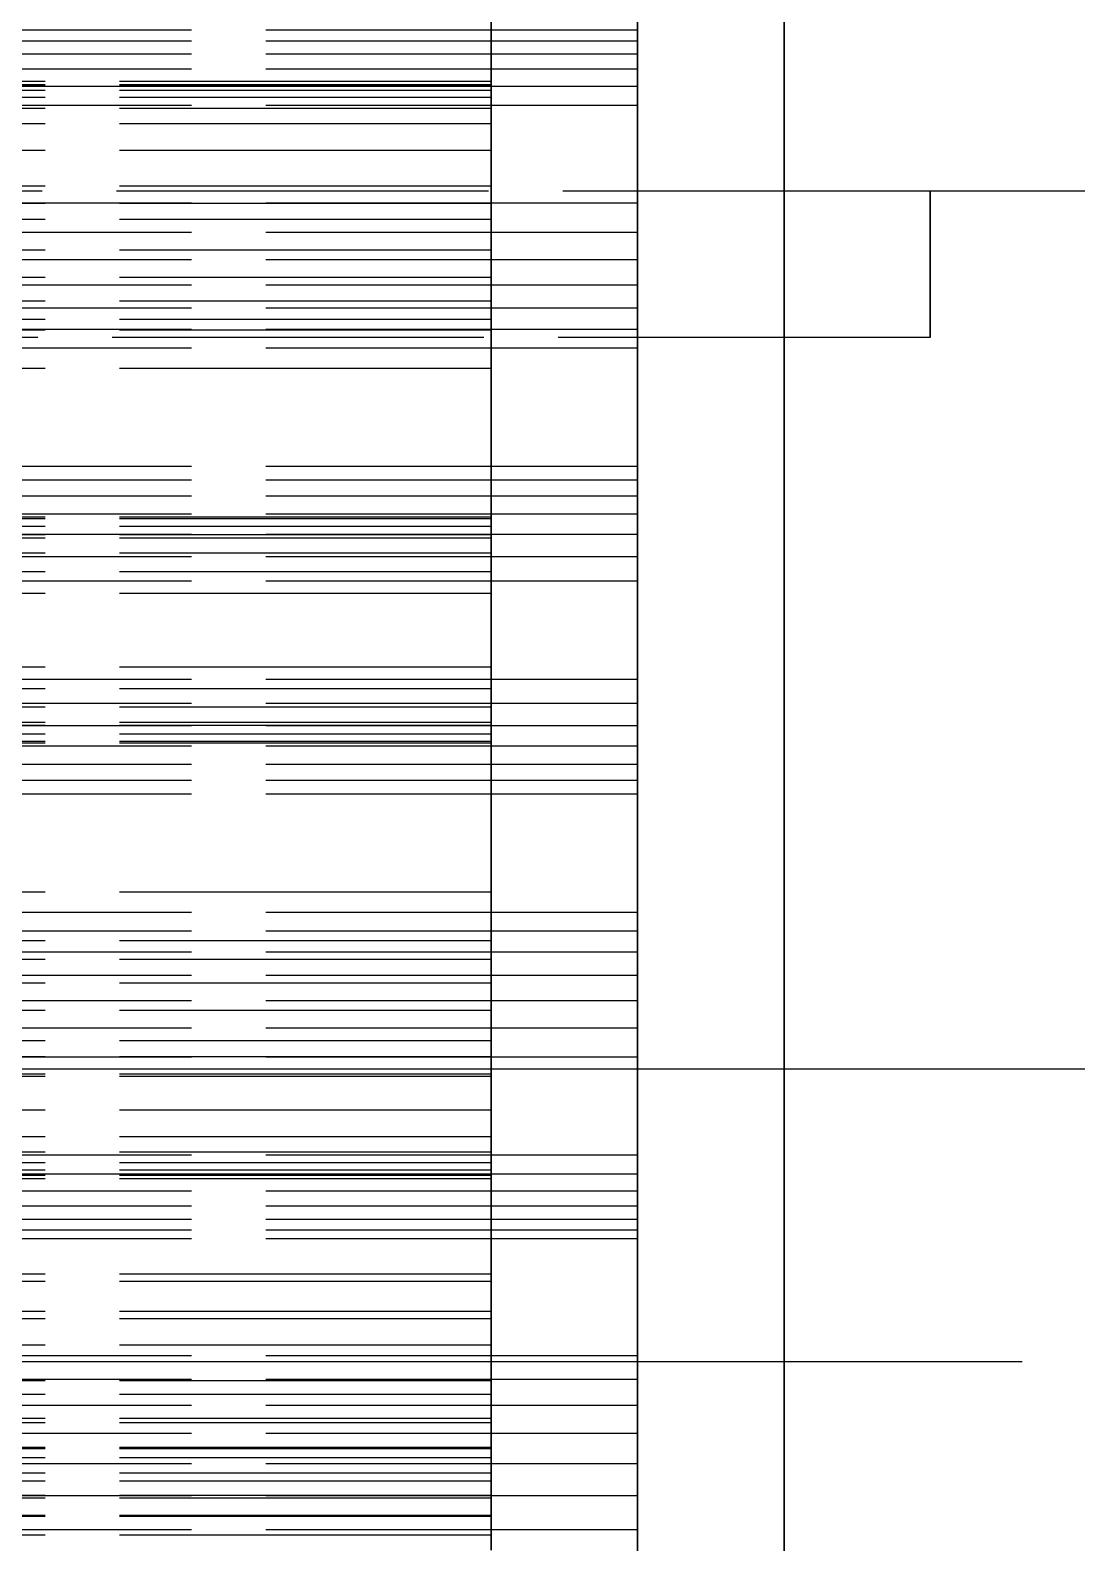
# Model space of a CAD drawing. Header units: millimetres. Extents: x -13 to 276, y -50 to 157.
# Drawn here: x 98.8 to 102.38, y 12.53 to 17.7 of the extents above; entities that cross this region are included whole.
import ezdxf

# ---------------------------------------------------------------- set-up
doc = ezdxf.new("R2010")
doc.units = ezdxf.units.MM
doc.linetypes.add('DASHED', pattern=[1.524, 1.27, -0.254])
doc.layers.add('HIDDEN', color=8, linetype='DASHED')

msp = doc.modelspace()

# ---------------------------------------------------------------- linework, layer by layer
at = {"layer": 'HIDDEN'}
for points in [[(100.875, 15.645), (100.875, 15.94857), (100.875, 16.25214), (100.875, 16.55571), (100.875, 16.85929), (100.875, 17.16286), (100.875, 17.46643), (100.875, 17.77), (100.875, 18.07357), (100.875, 18.37714), (100.875, 18.68071), (100.875, 18.98429), (100.875, 19.28786), (100.875, 19.59143), (100.875, 19.895), (100.875, 20.19857), (100.875, 20.50214), (100.875, 20.80571), (100.875, 21.10929), (100.875, 21.41286)], [(100.875, 21.41286), (100.875, 20.80571), (100.875, 20.19857), (100.875, 19.59143), (100.875, 18.98429), (100.875, 18.37714), (100.875, 17.77), (100.875, 17.16286), (100.875, 16.55571), (100.875, 15.94857), (100.875, 15.34143), (100.875, 14.73429), (100.875, 14.12714), (100.875, 13.52), (100.875, 12.91286), (100.875, 12.30571), (100.875, 11.69857), (100.875, 11.09143), (100.875, 10.48429), (100.875, 9.87714), (100.875, 9.27), (100.875, 8.66286), (100.875, 8.05571), (100.875, 7.44857)], [(100.375, 17.51967), (100.375, 17.8702)], [(100.375, 17.8702), (100.375, 17.51967)], [(101.375, 17.82754), (101.375, 17.65294), (101.375, 17.47833), (101.375, 17.30373), (101.375, 17.12913), (101.375, 16.95452), (101.375, 16.77992), (101.375, 16.60532), (101.375, 16.43071), (101.375, 16.25611), (101.375, 16.08151), (101.375, 15.9069), (101.375, 15.7323), (101.375, 15.5577), (101.375, 15.3831), (101.375, 15.20849), (101.375, 15.03389), (101.375, 14.85929), (101.375, 14.68468), (101.375, 14.51008), (101.375, 14.33548), (101.375, 14.16087), (101.375, 13.98627), (101.375, 13.81167), (101.375, 13.63706), (101.375, 13.46246), (101.375, 13.28786), (101.375, 13.11325), (101.375, 12.93865), (101.375, 12.76405), (101.375, 12.58944), (101.375, 12.41484)], [(101.375, 17.74817), (101.375, 17.66881), (101.375, 17.58944), (101.375, 17.51008), (101.375, 17.43071), (101.375, 17.35135), (101.375, 17.27198), (101.375, 17.19262), (101.375, 17.11325), (101.375, 17.03389), (101.375, 16.95452), (101.375, 16.87516), (101.375, 16.79579), (101.375, 16.71643), (101.375, 16.63706), (101.375, 16.5577), (101.375, 16.47833), (101.375, 16.39897), (101.375, 16.3196), (101.375, 16.24024), (101.375, 16.16087), (101.375, 16.08151), (101.375, 16.00214), (101.375, 15.92278), (101.375, 15.84341), (101.375, 15.76405), (101.375, 15.68468), (101.375, 15.60532), (101.375, 15.52595), (101.375, 15.44659), (101.375, 15.36722), (101.375, 15.28786), (101.375, 15.20849), (101.375, 15.12913), (101.375, 15.04976), (101.375, 14.9704), (101.375, 14.89103), (101.375, 14.81167), (101.375, 14.7323), (101.375, 14.65294), (101.375, 14.57357), (101.375, 14.49421), (101.375, 14.41484), (101.375, 14.33548), (101.375, 14.25611), (101.375, 14.17675), (101.375, 14.09738), (101.375, 14.01802), (101.375, 13.93865), (101.375, 13.85929), (101.375, 13.77992), (101.375, 13.70056), (101.375, 13.62119), (101.375, 13.54183), (101.375, 13.46246), (101.375, 13.3831), (101.375, 13.30373), (101.375, 13.22437), (101.375, 13.145)], [(101.375, 15.645), (101.375, 15.70849), (101.375, 15.77198), (101.375, 15.83548), (101.375, 15.89897), (101.375, 15.96246), (101.375, 16.02595), (101.375, 16.08944), (101.375, 16.15294), (101.375, 16.21643), (101.375, 16.27992), (101.375, 16.34341), (101.375, 16.4069), (101.375, 16.4704), (101.375, 16.53389), (101.375, 16.59738), (101.375, 16.66087), (101.375, 16.72437), (101.375, 16.78786), (101.375, 16.85135), (101.375, 16.91484), (101.375, 16.97833), (101.375, 17.04183), (101.375, 17.10532), (101.375, 17.16881), (101.375, 17.2323), (101.375, 17.29579), (101.375, 17.35929), (101.375, 17.42278), (101.375, 17.48627), (101.375, 17.54976), (101.375, 17.61325), (101.375, 17.67675), (101.375, 17.74024)], [(101.375, 17.74024), (101.375, 17.61325), (101.375, 17.48627), (101.375, 17.35929), (101.375, 17.2323), (101.375, 17.10532), (101.375, 16.97833), (101.375, 16.85135), (101.375, 16.72437), (101.375, 16.59738), (101.375, 16.4704), (101.375, 16.34341), (101.375, 16.21643), (101.375, 16.08944), (101.375, 15.96246), (101.375, 15.83548), (101.375, 15.70849), (101.375, 15.58151), (101.375, 15.45452), (101.375, 15.32754), (101.375, 15.20056), (101.375, 15.07357), (101.375, 14.94659), (101.375, 14.8196), (101.375, 14.69262), (101.375, 14.56563), (101.375, 14.43865), (101.375, 14.31167), (101.375, 14.18468), (101.375, 14.0577), (101.375, 13.93071), (101.375, 13.80373), (101.375, 13.67675), (101.375, 13.54976), (101.375, 13.42278), (101.375, 13.29579), (101.375, 13.16881), (101.375, 13.04183), (101.375, 12.91484), (101.375, 12.78786), (101.375, 12.66087), (101.375, 12.53389), (101.375, 12.4069)], [(101.375, 15.645), (101.375, 15.7323), (101.375, 15.8196), (101.375, 15.9069), (101.375, 15.99421), (101.375, 16.08151), (101.375, 16.16881), (101.375, 16.25611), (101.375, 16.34341), (101.375, 16.43071), (101.375, 16.51802), (101.375, 16.60532), (101.375, 16.69262), (101.375, 16.77992), (101.375, 16.86722), (101.375, 16.95452), (101.375, 17.04183), (101.375, 17.12913), (101.375, 17.21643), (101.375, 17.30373), (101.375, 17.39103), (101.375, 17.47833), (101.375, 17.56563), (101.375, 17.65294), (101.375, 17.74024)], [(101.375, 15.645), (101.375, 15.70849), (101.375, 15.77198), (101.375, 15.83548), (101.375, 15.89897), (101.375, 15.96246), (101.375, 16.02595), (101.375, 16.08944), (101.375, 16.15294), (101.375, 16.21643), (101.375, 16.27992), (101.375, 16.34341), (101.375, 16.4069), (101.375, 16.4704), (101.375, 16.53389), (101.375, 16.59738), (101.375, 16.66087), (101.375, 16.72437), (101.375, 16.78786), (101.375, 16.85135), (101.375, 16.91484), (101.375, 16.97833), (101.375, 17.04183), (101.375, 17.10532), (101.375, 17.16881), (101.375, 17.2323), (101.375, 17.29579), (101.375, 17.35929), (101.375, 17.42278), (101.375, 17.48627), (101.375, 17.54976), (101.375, 17.61325), (101.375, 17.67675), (101.375, 17.74024)], [(101.375, 17.74024), (101.375, 17.61325), (101.375, 17.48627), (101.375, 17.35929), (101.375, 17.2323), (101.375, 17.10532), (101.375, 16.97833), (101.375, 16.85135), (101.375, 16.72437), (101.375, 16.59738), (101.375, 16.4704), (101.375, 16.34341), (101.375, 16.21643), (101.375, 16.08944), (101.375, 15.96246), (101.375, 15.83548), (101.375, 15.70849), (101.375, 15.58151), (101.375, 15.45452), (101.375, 15.32754), (101.375, 15.20056), (101.375, 15.07357), (101.375, 14.94659), (101.375, 14.8196), (101.375, 14.69262), (101.375, 14.56563), (101.375, 14.43865), (101.375, 14.31167), (101.375, 14.18468), (101.375, 14.0577), (101.375, 13.93071), (101.375, 13.80373), (101.375, 13.67675), (101.375, 13.54976), (101.375, 13.42278), (101.375, 13.29579), (101.375, 13.16881), (101.375, 13.04183), (101.375, 12.91484), (101.375, 12.78786), (101.375, 12.66087), (101.375, 12.53389), (101.375, 12.4069)], [(100.875, 17.69509), (96.875, 17.69509)], [(100.875, 17.65794), (100.875, 17.69509)], [(100.875, 17.69509), (100.875, 17.65794)], [(101.375, 15.645), (101.375, 15.68468), (101.375, 15.72437), (101.375, 15.76405), (101.375, 15.80373), (101.375, 15.84341), (101.375, 15.8831), (101.375, 15.92278), (101.375, 15.96246), (101.375, 16.00214), (101.375, 16.04183), (101.375, 16.08151), (101.375, 16.12119), (101.375, 16.16087), (101.375, 16.20056), (101.375, 16.24024), (101.375, 16.27992), (101.375, 16.3196), (101.375, 16.35929), (101.375, 16.39897), (101.375, 16.43865), (101.375, 16.47833), (101.375, 16.51802), (101.375, 16.5577), (101.375, 16.59738), (101.375, 16.63706), (101.375, 16.67675), (101.375, 16.71643), (101.375, 16.75611), (101.375, 16.79579), (101.375, 16.83548), (101.375, 16.87516), (101.375, 16.91484), (101.375, 16.95452), (101.375, 16.99421), (101.375, 17.03389), (101.375, 17.07357), (101.375, 17.11325), (101.375, 17.15294), (101.375, 17.19262), (101.375, 17.2323), (101.375, 17.27198), (101.375, 17.31167), (101.375, 17.35135), (101.375, 17.39103), (101.375, 17.43071), (101.375, 17.4704), (101.375, 17.51008), (101.375, 17.54976), (101.375, 17.58944), (101.375, 17.62913), (101.375, 17.66881), (101.375, 17.70849)], [(100.875, 17.65794), (96.875, 17.65794)], [(100.875, 17.65794), (96.875, 17.65794)], [(100.875, 17.61327), (100.875, 17.65794)], [(100.875, 17.65794), (100.875, 17.61327)], [(100.875, 17.61327), (96.875, 17.61327)], [(100.875, 17.61327), (96.875, 17.61327)], [(100.875, 17.56156), (100.875, 17.61327)], [(100.875, 17.61327), (100.875, 17.56156)], [(100.875, 17.56156), (96.875, 17.56156)], [(100.875, 17.56156), (96.875, 17.56156)], [(100.875, 17.50319), (100.875, 17.56156)], [(100.875, 17.56156), (100.875, 17.50319)], [(100.875, 17.50319), (96.875, 17.50319)], [(100.875, 17.50319), (96.875, 17.50319)], [(100.375, 17.51967), (97.375, 17.51967)], [(100.375, 17.51967), (97.375, 17.51967)], [(100.375, 17.50859), (97.375, 17.50859)], [(100.375, 17.50859), (97.375, 17.50859)], [(100.375, 17.50423), (97.375, 17.50423)], [(100.375, 17.50423), (97.375, 17.50423)], [(100.375, 17.50301), (97.375, 17.50301)], [(100.375, 17.50301), (97.375, 17.50301)], [(100.375, 17.48976), (97.375, 17.48976)], [(100.375, 17.48976), (97.375, 17.48976)], [(100.375, 17.10316), (100.375, 17.51967)], [(100.375, 17.51967), (100.375, 17.10316)], [(100.375, 17.50301), (100.375, 17.50859)], [(100.375, 17.50859), (100.375, 17.50423)], [(100.375, 17.50423), (100.375, 17.50859)], [(100.375, 17.50859), (100.375, 17.50301)], [(100.375, 17.50423), (100.375, 17.48976)], [(100.375, 17.48976), (100.375, 17.50423)], [(100.375, 17.28472), (100.375, 17.50301)], [(100.375, 17.50301), (100.375, 17.28472)], [(100.375, 17.48976), (100.375, 17.46475)], [(100.375, 17.46475), (100.375, 17.48976)], [(100.875, 17.43843), (100.875, 17.50319)], [(100.875, 17.50319), (100.875, 17.43843)], [(100.875, 17.43843), (96.875, 17.43843)], [(100.875, 17.43843), (96.875, 17.43843)], [(100.375, 17.46475), (97.375, 17.46475)], [(100.375, 17.46475), (97.375, 17.46475)], [(100.375, 17.42811), (97.375, 17.42811)], [(100.375, 17.42811), (97.375, 17.42811)], [(100.375, 17.46475), (100.375, 17.42811)], [(100.375, 17.42811), (100.375, 17.46475)], [(100.375, 17.42811), (100.375, 17.37581)], [(100.375, 17.37581), (100.375, 17.42811)], [(100.875, 17.10388), (100.875, 17.43843)], [(100.875, 17.43843), (100.875, 17.10388)], [(100.375, 17.37581), (97.375, 17.37581)], [(100.375, 17.37581), (97.375, 17.37581)], [(100.375, 17.37581), (100.375, 17.10316)], [(100.375, 17.10316), (100.375, 17.37581)], [(100.375, 17.28472), (97.375, 17.28472)], [(100.375, 17.28472), (97.375, 17.28472)], [(100.375, 17.16201), (100.375, 17.28472)], [(100.375, 17.28472), (100.375, 17.16201)], [(100.375, 17.16201), (97.375, 17.16201)], [(100.375, 17.16201), (97.375, 17.16201)], [(100.375, 17.04819), (100.375, 17.16201)], [(100.375, 17.16201), (100.375, 17.04819)], [(146.085, 17.145), (89.375, 17.145)], [(101.874, 16.645), (101.874, 16.65294), (101.874, 16.66087), (101.874, 16.66881), (101.874, 16.67675), (101.874, 16.68468), (101.874, 16.69262), (101.874, 16.70056), (101.874, 16.70849), (101.874, 16.71643), (101.874, 16.72437), (101.874, 16.7323), (101.874, 16.74024), (101.874, 16.74817), (101.874, 16.75611), (101.874, 16.76405), (101.874, 16.77198), (101.874, 16.77992), (101.874, 16.78786), (101.874, 16.79579), (101.874, 16.80373), (101.874, 16.81167), (101.874, 16.8196), (101.874, 16.82754), (101.874, 16.83548), (101.874, 16.84341), (101.874, 16.85135), (101.874, 16.85929), (101.874, 16.86722), (101.874, 16.87516), (101.874, 16.8831), (101.874, 16.89103), (101.874, 16.89897), (101.874, 16.9069), (101.874, 16.91484), (101.874, 16.92278), (101.874, 16.93071), (101.874, 16.93865), (101.874, 16.94659), (101.874, 16.95452), (101.874, 16.96246), (101.874, 16.9704), (101.874, 16.97833), (101.874, 16.98627), (101.874, 16.99421), (101.874, 17.00214), (101.874, 17.01008), (101.874, 17.01802), (101.874, 17.02595), (101.874, 17.03389), (101.874, 17.04183), (101.874, 17.04976), (101.874, 17.0577), (101.874, 17.06563), (101.874, 17.07357), (101.874, 17.08151), (101.874, 17.08944), (101.874, 17.09738), (101.874, 17.10532), (101.874, 17.11325), (101.874, 17.12119), (101.874, 17.12913), (101.874, 17.13706), (101.874, 17.145)], [(101.874, 17.145), (101.874, 17.13706), (101.874, 17.12913), (101.874, 17.12119), (101.874, 17.11325), (101.874, 17.10532), (101.874, 17.09738), (101.874, 17.08944), (101.874, 17.08151), (101.874, 17.07357), (101.874, 17.06563), (101.874, 17.0577), (101.874, 17.04976), (101.874, 17.04183), (101.874, 17.03389), (101.874, 17.02595), (101.874, 17.01802), (101.874, 17.01008), (101.874, 17.00214), (101.874, 16.99421), (101.874, 16.98627), (101.874, 16.97833), (101.874, 16.9704), (101.874, 16.96246), (101.874, 16.95452), (101.874, 16.94659), (101.874, 16.93865), (101.874, 16.93071), (101.874, 16.92278), (101.874, 16.91484), (101.874, 16.9069), (101.874, 16.89897), (101.874, 16.89103), (101.874, 16.8831), (101.874, 16.87516), (101.874, 16.86722), (101.874, 16.85929), (101.874, 16.85135), (101.874, 16.84341), (101.874, 16.83548), (101.874, 16.82754), (101.874, 16.8196), (101.874, 16.81167), (101.874, 16.80373), (101.874, 16.79579), (101.874, 16.78786), (101.874, 16.77992), (101.874, 16.77198), (101.874, 16.76405), (101.874, 16.75611), (101.874, 16.74817), (101.874, 16.74024), (101.874, 16.7323), (101.874, 16.72437), (101.874, 16.71643), (101.874, 16.70849), (101.874, 16.70056), (101.874, 16.69262), (101.874, 16.68468), (101.874, 16.67675), (101.874, 16.66881), (101.874, 16.66087), (101.874, 16.65294), (101.874, 16.645)], [(102.875, 17.145), (101.874, 17.145)], [(100.875, 17.10388), (96.875, 17.10388)], [(100.875, 17.10388), (96.875, 17.10388)], [(100.375, 17.10316), (97.375, 17.10316)], [(100.375, 17.10316), (97.375, 17.10316)], [(100.875, 17.00434), (100.875, 17.10388)], [(100.875, 17.10388), (100.875, 17.00434)], [(100.875, 17.00434), (96.875, 17.00434)], [(100.875, 17.00434), (96.875, 17.00434)], [(100.375, 17.04819), (97.375, 17.04819)], [(100.375, 17.04819), (97.375, 17.04819)], [(100.375, 16.94403), (100.375, 17.04819)], [(100.375, 17.04819), (100.375, 16.94403)], [(100.875, 16.91113), (100.875, 17.00434)], [(100.875, 17.00434), (100.875, 16.91113)], [(100.875, 16.91113), (96.875, 16.91113)], [(100.875, 16.91113), (96.875, 16.91113)], [(100.375, 16.94403), (97.375, 16.94403)], [(100.375, 16.94403), (97.375, 16.94403)], [(100.375, 16.85059), (100.375, 16.94403)], [(100.375, 16.94403), (100.375, 16.85059)], [(100.875, 16.82454), (100.875, 16.91113)], [(100.875, 16.91113), (100.875, 16.82454)], [(100.375, 16.85059), (97.375, 16.85059)], [(100.375, 16.85059), (97.375, 16.85059)], [(100.375, 16.76971), (100.375, 16.85059)], [(100.375, 16.85059), (100.375, 16.76971)], [(100.875, 16.82454), (96.875, 16.82454)], [(100.875, 16.82454), (96.875, 16.82454)], [(100.875, 16.74496), (100.875, 16.82454)], [(100.875, 16.82454), (100.875, 16.74496)], [(100.875, 16.74496), (96.875, 16.74496)], [(100.875, 16.74496), (96.875, 16.74496)], [(100.375, 16.76971), (97.375, 16.76971)], [(100.375, 16.76971), (97.375, 16.76971)], [(100.375, 16.70668), (100.375, 16.76971)], [(100.375, 16.76971), (100.375, 16.70668)], [(100.875, 16.67291), (100.875, 16.74496)], [(100.875, 16.74496), (100.875, 16.67291)], [(100.375, 16.70668), (97.375, 16.70668)], [(100.375, 16.70668), (97.375, 16.70668)], [(100.375, 16.53944), (100.375, 16.70668)], [(100.375, 16.70668), (100.375, 16.53944)], [(100.875, 16.67291), (96.875, 16.67291)], [(100.875, 16.67291), (96.875, 16.67291)], [(100.375, 16.67), (97.375, 16.67)], [(100.375, 16.67), (97.375, 16.67)], [(101.874, 16.645), (97.375, 16.645)], [(101.874, 16.645), (97.375, 16.645)], [(100.375, 16.67), (100.375, 16.62952), (100.375, 16.58905), (100.375, 16.54857), (100.375, 16.5081), (100.375, 16.46762), (100.375, 16.42714), (100.375, 16.38667), (100.375, 16.34619), (100.375, 16.30571), (100.375, 16.26524), (100.375, 16.22476), (100.375, 16.18429), (100.375, 16.14381), (100.375, 16.10333), (100.375, 16.06286), (100.375, 16.02238), (100.375, 15.9819), (100.375, 15.94143), (100.375, 15.90095), (100.375, 15.86048), (100.375, 15.82), (100.375, 15.77952), (100.375, 15.73905), (100.375, 15.69857), (100.375, 15.6581), (100.375, 15.61762), (100.375, 15.57714), (100.375, 15.53667), (100.375, 15.49619), (100.375, 15.45571), (100.375, 15.41524), (100.375, 15.37476), (100.375, 15.33429), (100.375, 15.29381), (100.375, 15.25333), (100.375, 15.21286), (100.375, 15.17238), (100.375, 15.1319), (100.375, 15.09143), (100.375, 15.05095), (100.375, 15.01048), (100.375, 14.97), (100.375, 14.92952), (100.375, 14.88905), (100.375, 14.84857), (100.375, 14.8081), (100.375, 14.76762), (100.375, 14.72714), (100.375, 14.68667), (100.375, 14.64619), (100.375, 14.60571), (100.375, 14.56524), (100.375, 14.52476), (100.375, 14.48429), (100.375, 14.44381), (100.375, 14.40333), (100.375, 14.36286), (100.375, 14.32238), (100.375, 14.2819), (100.375, 14.24143), (100.375, 14.20095), (100.375, 14.16048), (100.375, 14.12)], [(100.375, 14.12), (100.375, 14.16048), (100.375, 14.20095), (100.375, 14.24143), (100.375, 14.2819), (100.375, 14.32238), (100.375, 14.36286), (100.375, 14.40333), (100.375, 14.44381), (100.375, 14.48429), (100.375, 14.52476), (100.375, 14.56524), (100.375, 14.60571), (100.375, 14.64619), (100.375, 14.68667), (100.375, 14.72714), (100.375, 14.76762), (100.375, 14.8081), (100.375, 14.84857), (100.375, 14.88905), (100.375, 14.92952), (100.375, 14.97), (100.375, 15.01048), (100.375, 15.05095), (100.375, 15.09143), (100.375, 15.1319), (100.375, 15.17238), (100.375, 15.21286), (100.375, 15.25333), (100.375, 15.29381), (100.375, 15.33429), (100.375, 15.37476), (100.375, 15.41524), (100.375, 15.45571), (100.375, 15.49619), (100.375, 15.53667), (100.375, 15.57714), (100.375, 15.61762), (100.375, 15.6581), (100.375, 15.69857), (100.375, 15.73905), (100.375, 15.77952), (100.375, 15.82), (100.375, 15.86048), (100.375, 15.90095), (100.375, 15.94143), (100.375, 15.9819), (100.375, 16.02238), (100.375, 16.06286), (100.375, 16.10333), (100.375, 16.14381), (100.375, 16.18429), (100.375, 16.22476), (100.375, 16.26524), (100.375, 16.30571), (100.375, 16.34619), (100.375, 16.38667), (100.375, 16.42714), (100.375, 16.46762), (100.375, 16.5081), (100.375, 16.54857), (100.375, 16.58905), (100.375, 16.62952), (100.375, 16.67)], [(100.875, 16.60911), (100.875, 16.67291)], [(100.875, 16.67291), (100.875, 16.60911)], [(100.875, 16.60911), (96.875, 16.60911)], [(100.875, 16.60911), (96.875, 16.60911)], [(100.875, 16.20483), (100.875, 16.60911)], [(100.875, 16.60911), (100.875, 16.20483)], [(100.375, 16.53944), (97.375, 16.53944)], [(100.375, 16.53944), (97.375, 16.53944)], [(100.375, 15.97047), (100.375, 16.53944)], [(100.375, 16.53944), (100.375, 15.97047)], [(100.875, 16.20483), (96.875, 16.20483)], [(100.875, 16.20483), (96.875, 16.20483)], [(100.875, 16.15828), (100.875, 16.20483)], [(100.875, 16.20483), (100.875, 16.15828)], [(100.875, 16.15828), (96.875, 16.15828)], [(100.875, 16.15828), (96.875, 16.15828)], [(100.875, 16.10345), (100.875, 16.15828)], [(100.875, 16.15828), (100.875, 16.10345)], [(100.875, 16.10345), (96.875, 16.10345)], [(100.875, 16.10345), (96.875, 16.10345)], [(100.875, 16.04105), (100.875, 16.10345)], [(100.875, 16.10345), (100.875, 16.04105)], [(100.875, 16.04105), (96.875, 16.04105)], [(100.875, 16.04105), (96.875, 16.04105)], [(100.375, 16.03132), (97.375, 16.03132)], [(100.375, 16.03132), (97.375, 16.03132)], [(100.375, 16.02513), (97.375, 16.02513)], [(100.375, 16.02513), (97.375, 16.02513)], [(100.375, 16.02513), (100.375, 16.03132)], [(100.375, 16.03132), (100.375, 15.97047)], [(100.375, 16.03132), (100.375, 16.02513)], [(100.375, 15.97047), (100.375, 16.03132)], [(100.375, 15.99958), (100.375, 16.02513)], [(100.375, 16.02513), (100.375, 15.99958)], [(100.875, 15.97161), (100.875, 16.04105)], [(100.875, 16.04105), (100.875, 15.97161)], [(100.875, 15.97161), (96.875, 15.97161)], [(100.875, 15.97161), (96.875, 15.97161)], [(100.375, 15.99958), (97.375, 15.99958)], [(100.375, 15.99958), (97.375, 15.99958)], [(100.375, 15.97047), (97.375, 15.97047)], [(100.375, 15.97047), (97.375, 15.97047)], [(100.375, 15.96008), (100.375, 15.99958)], [(100.375, 15.99958), (100.375, 15.96008)], [(100.875, 15.89549), (100.875, 15.97161)], [(100.875, 15.97161), (100.875, 15.89549)], [(100.375, 15.96008), (97.375, 15.96008)], [(100.375, 15.96008), (97.375, 15.96008)], [(100.375, 15.90829), (100.375, 15.96008)], [(100.375, 15.96008), (100.375, 15.90829)], [(100.875, 15.89549), (96.875, 15.89549)], [(100.875, 15.89549), (96.875, 15.89549)], [(100.375, 15.90829), (97.375, 15.90829)], [(100.375, 15.90829), (97.375, 15.90829)], [(100.375, 15.8451), (100.375, 15.90829)], [(100.375, 15.90829), (100.375, 15.8451)], [(100.875, 15.81299), (100.875, 15.89549)], [(100.875, 15.89549), (100.875, 15.81299)], [(100.375, 15.8451), (97.375, 15.8451)], [(100.375, 15.8451), (97.375, 15.8451)], [(100.375, 15.77103), (100.375, 15.8451)], [(100.375, 15.8451), (100.375, 15.77103)], [(100.875, 15.81299), (96.875, 15.81299)], [(100.875, 15.81299), (96.875, 15.81299)], [(100.375, 15.77103), (97.375, 15.77103)], [(100.375, 15.77103), (97.375, 15.77103)], [(100.375, 15.51897), (100.375, 15.77103)], [(100.375, 15.77103), (100.375, 15.51897)], [(100.875, 15.47701), (100.875, 15.81299)], [(100.875, 15.81299), (100.875, 15.47701)], [(100.875, 12.30571), (100.875, 12.60929), (100.875, 12.91286), (100.875, 13.21643), (100.875, 13.52), (100.875, 13.82357), (100.875, 14.12714), (100.875, 14.43071), (100.875, 14.73429), (100.875, 15.03786), (100.875, 15.34143), (100.875, 15.645)], [(101.375, 12.4704), (101.375, 12.53389), (101.375, 12.59738), (101.375, 12.66087), (101.375, 12.72437), (101.375, 12.78786), (101.375, 12.85135), (101.375, 12.91484), (101.375, 12.97833), (101.375, 13.04183), (101.375, 13.10532), (101.375, 13.16881), (101.375, 13.2323), (101.375, 13.29579), (101.375, 13.35929), (101.375, 13.42278), (101.375, 13.48627), (101.375, 13.54976), (101.375, 13.61325), (101.375, 13.67675), (101.375, 13.74024), (101.375, 13.80373), (101.375, 13.86722), (101.375, 13.93071), (101.375, 13.99421), (101.375, 14.0577), (101.375, 14.12119), (101.375, 14.18468), (101.375, 14.24817), (101.375, 14.31167), (101.375, 14.37516), (101.375, 14.43865), (101.375, 14.50214), (101.375, 14.56563), (101.375, 14.62913), (101.375, 14.69262), (101.375, 14.75611), (101.375, 14.8196), (101.375, 14.8831), (101.375, 14.94659), (101.375, 15.01008), (101.375, 15.07357), (101.375, 15.13706), (101.375, 15.20056), (101.375, 15.26405), (101.375, 15.32754), (101.375, 15.39103), (101.375, 15.45452), (101.375, 15.51802), (101.375, 15.58151), (101.375, 15.645)], [(101.375, 12.50214), (101.375, 12.58944), (101.375, 12.67675), (101.375, 12.76405), (101.375, 12.85135), (101.375, 12.93865), (101.375, 13.02595), (101.375, 13.11325), (101.375, 13.20056), (101.375, 13.28786), (101.375, 13.37516), (101.375, 13.46246), (101.375, 13.54976), (101.375, 13.63706), (101.375, 13.72437), (101.375, 13.81167), (101.375, 13.89897), (101.375, 13.98627), (101.375, 14.07357), (101.375, 14.16087), (101.375, 14.24817), (101.375, 14.33548), (101.375, 14.42278), (101.375, 14.51008), (101.375, 14.59738), (101.375, 14.68468), (101.375, 14.77198), (101.375, 14.85929), (101.375, 14.94659), (101.375, 15.03389), (101.375, 15.12119), (101.375, 15.20849), (101.375, 15.29579), (101.375, 15.3831), (101.375, 15.4704), (101.375, 15.5577), (101.375, 15.645)], [(101.375, 12.4704), (101.375, 12.53389), (101.375, 12.59738), (101.375, 12.66087), (101.375, 12.72437), (101.375, 12.78786), (101.375, 12.85135), (101.375, 12.91484), (101.375, 12.97833), (101.375, 13.04183), (101.375, 13.10532), (101.375, 13.16881), (101.375, 13.2323), (101.375, 13.29579), (101.375, 13.35929), (101.375, 13.42278), (101.375, 13.48627), (101.375, 13.54976), (101.375, 13.61325), (101.375, 13.67675), (101.375, 13.74024), (101.375, 13.80373), (101.375, 13.86722), (101.375, 13.93071), (101.375, 13.99421), (101.375, 14.0577), (101.375, 14.12119), (101.375, 14.18468), (101.375, 14.24817), (101.375, 14.31167), (101.375, 14.37516), (101.375, 14.43865), (101.375, 14.50214), (101.375, 14.56563), (101.375, 14.62913), (101.375, 14.69262), (101.375, 14.75611), (101.375, 14.8196), (101.375, 14.8831), (101.375, 14.94659), (101.375, 15.01008), (101.375, 15.07357), (101.375, 15.13706), (101.375, 15.20056), (101.375, 15.26405), (101.375, 15.32754), (101.375, 15.39103), (101.375, 15.45452), (101.375, 15.51802), (101.375, 15.58151), (101.375, 15.645)], [(101.375, 13.145), (101.375, 13.18468), (101.375, 13.22437), (101.375, 13.26405), (101.375, 13.30373), (101.375, 13.34341), (101.375, 13.3831), (101.375, 13.42278), (101.375, 13.46246), (101.375, 13.50214), (101.375, 13.54183), (101.375, 13.58151), (101.375, 13.62119), (101.375, 13.66087), (101.375, 13.70056), (101.375, 13.74024), (101.375, 13.77992), (101.375, 13.8196), (101.375, 13.85929), (101.375, 13.89897), (101.375, 13.93865), (101.375, 13.97833), (101.375, 14.01802), (101.375, 14.0577), (101.375, 14.09738), (101.375, 14.13706), (101.375, 14.17675), (101.375, 14.21643), (101.375, 14.25611), (101.375, 14.29579), (101.375, 14.33548), (101.375, 14.37516), (101.375, 14.41484), (101.375, 14.45452), (101.375, 14.49421), (101.375, 14.53389), (101.375, 14.57357), (101.375, 14.61325), (101.375, 14.65294), (101.375, 14.69262), (101.375, 14.7323), (101.375, 14.77198), (101.375, 14.81167), (101.375, 14.85135), (101.375, 14.89103), (101.375, 14.93071), (101.375, 14.9704), (101.375, 15.01008), (101.375, 15.04976), (101.375, 15.08944), (101.375, 15.12913), (101.375, 15.16881), (101.375, 15.20849), (101.375, 15.24817), (101.375, 15.28786), (101.375, 15.32754), (101.375, 15.36722), (101.375, 15.4069), (101.375, 15.44659), (101.375, 15.48627), (101.375, 15.52595), (101.375, 15.56563), (101.375, 15.60532), (101.375, 15.645)], [(100.375, 15.51897), (97.375, 15.51897)], [(100.375, 15.51897), (97.375, 15.51897)], [(100.375, 15.4449), (100.375, 15.51897)], [(100.375, 15.51897), (100.375, 15.4449)], [(100.875, 15.47701), (96.875, 15.47701)], [(100.875, 15.47701), (96.875, 15.47701)], [(100.875, 15.39451), (100.875, 15.47701)], [(100.875, 15.47701), (100.875, 15.39451)], [(100.375, 15.4449), (97.375, 15.4449)], [(100.375, 15.4449), (97.375, 15.4449)], [(100.375, 15.38171), (100.375, 15.4449)], [(100.375, 15.4449), (100.375, 15.38171)], [(100.875, 15.39451), (96.875, 15.39451)], [(100.875, 15.39451), (96.875, 15.39451)], [(100.375, 15.38171), (97.375, 15.38171)], [(100.375, 15.38171), (97.375, 15.38171)], [(100.375, 15.32992), (100.375, 15.38171)], [(100.375, 15.38171), (100.375, 15.32992)], [(100.875, 15.31839), (100.875, 15.39451)], [(100.875, 15.39451), (100.875, 15.31839)], [(100.875, 15.31839), (96.875, 15.31839)], [(100.875, 15.31839), (96.875, 15.31839)], [(100.375, 15.32992), (97.375, 15.32992)], [(100.375, 15.32992), (97.375, 15.32992)], [(100.375, 15.31953), (97.375, 15.31953)], [(100.375, 15.31953), (97.375, 15.31953)], [(100.375, 15.29042), (100.375, 15.32992)], [(100.375, 15.32992), (100.375, 15.29042)], [(100.375, 15.31953), (100.375, 15.25868)], [(100.375, 14.75056), (100.375, 15.31953)], [(100.375, 15.31953), (100.375, 14.75056)], [(100.375, 15.25868), (100.375, 15.31953)], [(100.875, 15.24895), (100.875, 15.31839)], [(100.875, 15.31839), (100.875, 15.24895)], [(100.875, 15.24895), (96.875, 15.24895)], [(100.875, 15.24895), (96.875, 15.24895)], [(100.375, 15.29042), (97.375, 15.29042)], [(100.375, 15.29042), (97.375, 15.29042)], [(100.375, 15.26487), (97.375, 15.26487)], [(100.375, 15.26487), (97.375, 15.26487)], [(100.375, 15.25868), (97.375, 15.25868)], [(100.375, 15.25868), (97.375, 15.25868)], [(100.375, 15.26487), (100.375, 15.29042)], [(100.375, 15.29042), (100.375, 15.26487)], [(100.375, 15.25868), (100.375, 15.26487)], [(100.375, 15.26487), (100.375, 15.25868)], [(100.875, 15.18655), (100.875, 15.24895)], [(100.875, 15.24895), (100.875, 15.18655)], [(100.875, 15.18655), (96.875, 15.18655)], [(100.875, 15.18655), (96.875, 15.18655)], [(100.875, 15.13172), (100.875, 15.18655)], [(100.875, 15.18655), (100.875, 15.13172)], [(100.875, 15.13172), (96.875, 15.13172)], [(100.875, 15.13172), (96.875, 15.13172)], [(100.875, 15.08517), (100.875, 15.13172)], [(100.875, 15.13172), (100.875, 15.08517)], [(100.875, 15.08517), (96.875, 15.08517)], [(100.875, 15.08517), (96.875, 15.08517)], [(100.875, 15.08517), (100.875, 14.68089)], [(100.875, 14.68089), (100.875, 15.08517)], [(100.375, 14.75056), (97.375, 14.75056)], [(100.375, 14.75056), (97.375, 14.75056)], [(100.375, 14.58332), (100.375, 14.75056)], [(100.375, 14.75056), (100.375, 14.58332)], [(100.875, 14.68089), (96.875, 14.68089)], [(100.875, 14.68089), (96.875, 14.68089)], [(100.875, 14.68089), (100.875, 14.61709)], [(100.875, 14.61709), (100.875, 14.68089)], [(100.875, 14.61709), (96.875, 14.61709)], [(100.875, 14.61709), (96.875, 14.61709)], [(100.375, 14.58332), (97.375, 14.58332)], [(100.375, 14.58332), (97.375, 14.58332)], [(100.375, 14.52029), (100.375, 14.58332)], [(100.375, 14.58332), (100.375, 14.52029)], [(100.875, 14.61709), (100.875, 14.54504)], [(100.875, 14.54504), (100.875, 14.61709)], [(100.875, 14.54504), (96.875, 14.54504)], [(100.875, 14.54504), (96.875, 14.54504)], [(100.875, 14.54504), (100.875, 14.46546)], [(100.875, 14.46546), (100.875, 14.54504)], [(100.375, 14.52029), (97.375, 14.52029)], [(100.375, 14.52029), (97.375, 14.52029)], [(100.375, 14.43941), (100.375, 14.52029)], [(100.375, 14.52029), (100.375, 14.43941)], [(100.875, 14.46546), (96.875, 14.46546)], [(100.875, 14.46546), (96.875, 14.46546)], [(100.375, 14.43941), (97.375, 14.43941)], [(100.375, 14.43941), (97.375, 14.43941)], [(100.375, 14.34597), (100.375, 14.43941)], [(100.375, 14.43941), (100.375, 14.34597)], [(100.875, 14.46546), (100.875, 14.37887)], [(100.875, 14.37887), (100.875, 14.46546)], [(100.875, 14.37887), (96.875, 14.37887)], [(100.875, 14.37887), (96.875, 14.37887)], [(100.875, 14.37887), (100.875, 14.28566)], [(100.875, 14.28566), (100.875, 14.37887)], [(100.375, 14.34597), (97.375, 14.34597)], [(100.375, 14.34597), (97.375, 14.34597)], [(100.375, 14.24181), (100.375, 14.34597)], [(100.375, 14.34597), (100.375, 14.24181)], [(100.875, 14.28566), (96.875, 14.28566)], [(100.875, 14.28566), (96.875, 14.28566)], [(100.875, 14.28566), (100.875, 14.18612)], [(100.875, 14.18612), (100.875, 14.28566)], [(100.375, 14.24181), (97.375, 14.24181)], [(100.375, 14.24181), (97.375, 14.24181)], [(100.375, 14.12799), (100.375, 14.24181)], [(100.375, 14.24181), (100.375, 14.12799)], [(100.875, 14.18612), (96.875, 14.18612)], [(100.875, 14.18612), (96.875, 14.18612)], [(100.375, 14.18684), (97.375, 14.18684)], [(100.375, 14.18684), (97.375, 14.18684)], [(100.375, 14.18684), (100.375, 13.91419)], [(100.375, 13.77033), (100.375, 14.18684)], [(100.375, 14.18684), (100.375, 13.77033)], [(100.375, 13.91419), (100.375, 14.18684)], [(100.875, 14.18612), (100.875, 13.85157)], [(100.875, 13.85157), (100.875, 14.18612)], [(146.085, 14.145), (89.375, 14.145)], [(102.875, 14.145), (97.375, 14.145)], [(100.375, 14.12799), (97.375, 14.12799)], [(100.375, 14.12799), (97.375, 14.12799)], [(100.375, 14.12), (97.375, 14.12)], [(100.375, 14.00528), (100.375, 14.12799)], [(100.375, 14.12799), (100.375, 14.00528)], [(100.375, 14.00528), (97.375, 14.00528)], [(100.375, 14.00528), (97.375, 14.00528)], [(100.375, 13.78699), (100.375, 14.00528)], [(100.375, 14.00528), (100.375, 13.78699)], [(100.375, 13.91419), (97.375, 13.91419)], [(100.375, 13.91419), (97.375, 13.91419)], [(100.375, 13.91419), (100.375, 13.86189)], [(100.375, 13.86189), (100.375, 13.91419)], [(100.875, 13.85157), (96.875, 13.85157)], [(100.875, 13.85157), (96.875, 13.85157)], [(100.375, 13.86189), (97.375, 13.86189)], [(100.375, 13.86189), (97.375, 13.86189)], [(100.375, 13.86189), (100.375, 13.82525)], [(100.375, 13.82525), (100.375, 13.86189)], [(100.875, 13.85157), (100.875, 13.78681)], [(100.875, 13.78681), (100.875, 13.85157)], [(100.375, 13.82525), (97.375, 13.82525)], [(100.375, 13.82525), (97.375, 13.82525)], [(100.375, 13.80024), (97.375, 13.80024)], [(100.375, 13.80024), (97.375, 13.80024)], [(100.375, 13.82525), (100.375, 13.80024)], [(100.375, 13.80024), (100.375, 13.82525)], [(100.375, 13.80024), (100.375, 13.78577)], [(100.375, 13.78577), (100.375, 13.80024)], [(100.875, 13.78681), (96.875, 13.78681)], [(100.875, 13.78681), (96.875, 13.78681)], [(100.375, 13.78699), (97.375, 13.78699)], [(100.375, 13.78699), (97.375, 13.78699)], [(100.375, 13.78577), (97.375, 13.78577)], [(100.375, 13.78577), (97.375, 13.78577)], [(100.375, 13.78141), (97.375, 13.78141)], [(100.375, 13.78141), (97.375, 13.78141)], [(100.375, 13.77033), (97.375, 13.77033)], [(100.375, 13.77033), (97.375, 13.77033)], [(100.375, 13.78141), (100.375, 13.78699)], [(100.375, 13.78699), (100.375, 13.78141)], [(100.375, 13.78577), (100.375, 13.78141)], [(100.375, 13.78141), (100.375, 13.78577)], [(100.375, 13.4198), (100.375, 13.77033)], [(100.375, 13.77033), (100.375, 13.4198)], [(100.875, 13.78681), (100.875, 13.72844)], [(100.875, 13.72844), (100.875, 13.78681)], [(100.875, 13.72844), (96.875, 13.72844)], [(100.875, 13.72844), (96.875, 13.72844)], [(100.875, 13.72844), (100.875, 13.67673)], [(100.875, 13.67673), (100.875, 13.72844)], [(100.875, 13.67673), (96.875, 13.67673)], [(100.875, 13.67673), (96.875, 13.67673)], [(100.875, 13.67673), (100.875, 13.63206)], [(100.875, 13.63206), (100.875, 13.67673)], [(100.875, 13.63206), (96.875, 13.63206)], [(100.875, 13.63206), (96.875, 13.63206)], [(100.875, 13.59491), (96.875, 13.59491)], [(100.875, 13.59491), (96.875, 13.59491)], [(100.875, 13.63206), (100.875, 13.59491)], [(100.875, 13.59491), (100.875, 13.63206)], [(100.875, 13.59491), (100.875, 13.56601)], [(100.875, 13.56601), (100.875, 13.59491)], [(100.875, 13.56601), (96.875, 13.56601)], [(100.875, 13.56601), (96.875, 13.56601)], [(100.875, 13.56601), (100.875, 13.16518)], [(100.875, 13.16518), (100.875, 13.56601)], [(100.375, 13.44486), (97.375, 13.44486)], [(100.375, 13.44486), (97.375, 13.44486)], [(100.375, 13.44486), (100.375, 13.03348)], [(100.375, 13.29241), (100.375, 13.44486)], [(100.375, 13.44486), (100.375, 13.29241)], [(100.375, 13.03348), (100.375, 13.44486)], [(100.375, 13.4198), (97.375, 13.4198)], [(100.375, 13.4198), (97.375, 13.4198)], [(100.375, 13.31682), (100.375, 13.4198)], [(100.375, 13.4198), (100.375, 13.31682)], [(100.375, 13.31682), (97.375, 13.31682)], [(100.375, 13.31682), (97.375, 13.31682)], [(100.375, 13.29241), (97.375, 13.29241)], [(100.375, 13.29241), (97.375, 13.29241)], [(100.375, 13.20227), (100.375, 13.31682)], [(100.375, 13.31682), (100.375, 13.20227)], [(100.375, 12.85252), (100.375, 13.29241)], [(100.375, 13.29241), (100.375, 12.85252)], [(100.375, 13.20227), (97.375, 13.20227)], [(100.375, 13.20227), (97.375, 13.20227)], [(100.375, 13.07994), (100.375, 13.20227)], [(100.375, 13.20227), (100.375, 13.07994)], [(146.385, 13.145), (95.375, 13.145)], [(101.375, 13.145), (95.375, 13.145)], [(100.875, 13.16518), (96.875, 13.16518)], [(100.875, 13.16518), (96.875, 13.16518)], [(100.875, 13.16518), (100.875, 13.08467)], [(100.875, 13.08467), (100.875, 13.16518)], [(100.875, 13.08467), (96.875, 13.08467)], [(100.875, 13.08467), (96.875, 13.08467)], [(100.375, 13.07994), (97.375, 13.07994)], [(100.375, 13.07994), (97.375, 13.07994)], [(100.375, 12.95131), (100.375, 13.07994)], [(100.375, 13.07994), (100.375, 12.95131)], [(100.875, 13.08467), (100.875, 12.99601)], [(100.875, 12.99601), (100.875, 13.08467)], [(100.375, 13.03348), (97.375, 13.03348)], [(100.375, 13.03348), (97.375, 13.03348)], [(100.375, 13.03348), (100.375, 12.93669)], [(100.375, 12.93669), (100.375, 13.03348)], [(100.875, 12.99601), (96.875, 12.99601)], [(100.875, 12.99601), (96.875, 12.99601)], [(100.875, 12.99601), (100.875, 12.89993)], [(100.875, 12.89993), (100.875, 12.99601)], [(100.375, 12.95131), (97.375, 12.95131)], [(100.375, 12.95131), (97.375, 12.95131)], [(100.375, 12.93669), (97.375, 12.93669)], [(100.375, 12.93669), (97.375, 12.93669)], [(100.375, 12.81737), (100.375, 12.95131)], [(100.375, 12.95131), (100.375, 12.81737)], [(100.375, 12.93669), (100.375, 12.84768)], [(100.375, 12.84768), (100.375, 12.93669)], [(100.875, 12.89993), (96.875, 12.89993)], [(100.875, 12.89993), (96.875, 12.89993)], [(100.875, 12.89993), (100.875, 12.79694)], [(100.875, 12.79694), (100.875, 12.89993)], [(100.375, 12.85252), (97.375, 12.85252)], [(100.375, 12.85252), (97.375, 12.85252)], [(100.375, 12.84768), (97.375, 12.84768)], [(100.375, 12.84768), (97.375, 12.84768)], [(100.375, 12.81737), (97.375, 12.81737)], [(100.375, 12.81737), (97.375, 12.81737)], [(100.375, 12.73718), (100.375, 12.85252)], [(100.375, 12.85252), (100.375, 12.73718)], [(100.375, 12.84768), (100.375, 12.76486)], [(100.375, 12.76486), (100.375, 12.84768)], [(100.375, 12.67889), (100.375, 12.81737)], [(100.375, 12.81737), (100.375, 12.67889)], [(100.875, 12.79694), (96.875, 12.79694)], [(100.875, 12.79694), (96.875, 12.79694)], [(100.875, 12.79694), (100.875, 12.68743)], [(100.875, 12.68743), (100.875, 12.79694)], [(100.375, 12.76486), (97.375, 12.76486)], [(100.375, 12.76486), (97.375, 12.76486)], [(100.375, 12.73718), (97.375, 12.73718)], [(100.375, 12.73718), (97.375, 12.73718)], [(100.375, 12.76486), (100.375, 12.68802)], [(100.375, 12.68802), (100.375, 12.76486)], [(100.375, 12.61966), (100.375, 12.73718)], [(100.375, 12.73718), (100.375, 12.61966)], [(100.875, 12.68743), (96.875, 12.68743)], [(100.875, 12.68743), (96.875, 12.68743)], [(100.375, 12.68802), (97.375, 12.68802)], [(100.375, 12.68802), (97.375, 12.68802)], [(100.375, 12.67889), (97.375, 12.67889)], [(100.375, 12.67889), (97.375, 12.67889)], [(100.375, 12.68802), (100.375, 12.61727)], [(100.375, 12.61727), (100.375, 12.68802)], [(100.375, 12.55286), (100.375, 12.67889)], [(100.375, 12.67889), (100.375, 12.55286)], [(100.875, 12.68743), (100.875, 12.57169)], [(100.875, 12.57169), (100.875, 12.68743)], [(100.375, 12.61966), (97.375, 12.61966)], [(100.375, 12.61966), (97.375, 12.61966)], [(100.375, 12.61727), (97.375, 12.61727)], [(100.375, 12.61727), (97.375, 12.61727)], [(100.375, 12.50121), (100.375, 12.61966)], [(100.375, 12.61966), (100.375, 12.50121)], [(100.375, 12.61727), (100.375, 12.55286)], [(100.375, 12.55286), (100.375, 12.61727)], [(100.875, 12.57169), (96.875, 12.57169)], [(100.875, 12.57169), (96.875, 12.57169)], [(100.875, 12.57169), (100.875, 12.24143)], [(100.875, 12.24143), (100.875, 12.57169)], [(100.375, 12.55286), (97.375, 12.55286)], [(100.375, 12.55286), (97.375, 12.55286)]]:
    msp.add_lwpolyline(points, dxfattribs=at)

doc.saveas('drawing.dxf')
